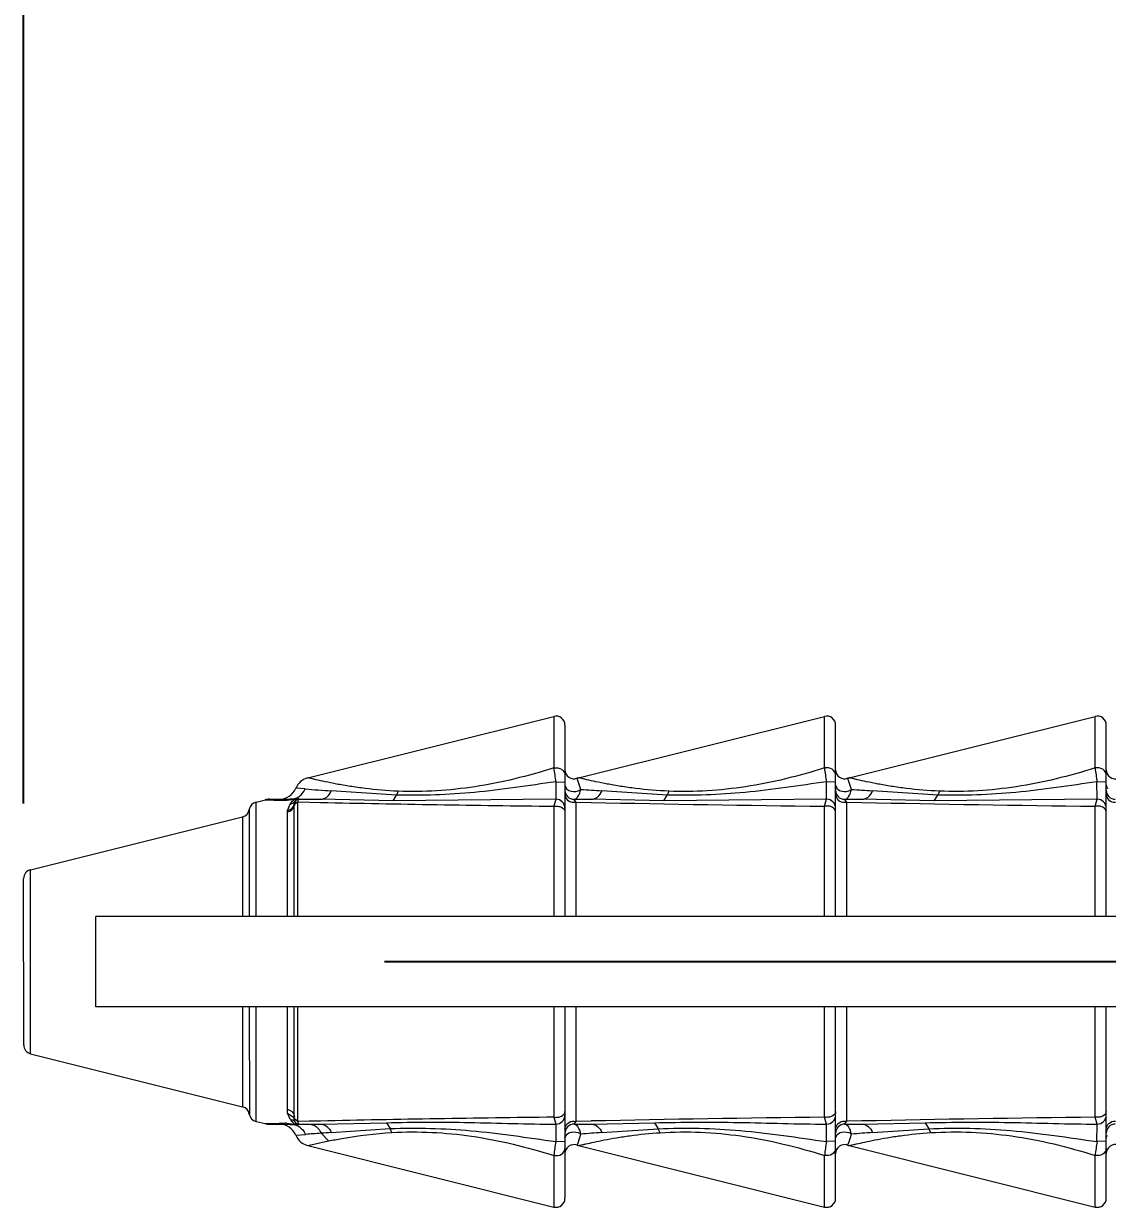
# Model space of a CAD drawing. Extents: x 8886 to 9306, y -19565 to -18971.
# Drawn here: x 8908.77 to 8917.78, y -19202.84 to -19193 of the extents above; entities that cross this region are included whole.
import ezdxf

# ---------------------------------------------------------------- set-up
doc = ezdxf.new("R2010")
doc.units = 0
doc.header["$MEASUREMENT"] = 0
doc.linetypes.add('CENTER', pattern=[47.5, 22, -8.5, 8.5, -8.5])
doc.linetypes.add('HIDDEN2', pattern=[4.7625, 3.175, -1.5875])
doc.layers.get('DEFPOINTS').update_dxf_attribs({"linetype": 'CONTINUOUS'})
doc.layers.add('02___PRT_ALL_AXES', color=7, linetype='CONTINUOUS')
doc.layers.add('1', color=4, linetype='HIDDEN2', lineweight=13)
doc.layers.add('5', color=2, linetype='CONTINUOUS', lineweight=9)
doc.styles.get("Standard").update_dxf_attribs({"font": ''})
doc.styles.get('Standard').set_extended_font_data('Gulim')
doc.dimstyles.new('ISO-25', dxfattribs={"dimtxt": 2.5, "dimasz": 2.5, "dimexe": 1.25, "dimexo": 0.625, "dimtad": 1, "dimtxsty": 'Standard', "dimcen": 2.5, "dimadec": 0, "dimazin": 0, "dimtfac": 1, "dimtmove": 0, "dimatfit": 3, "dimfxl": 1, "dimarcsym": 0})

# ---------------------------------------------------------------- blocks, each defined once
blk = doc.blocks.new('*D7')
at = {"layer": '5', "color": 0, "lineweight": -2, "transparency": 16777216}
for p, q in [((8908.7704, -19199.4812), (8908.7704, -19187.0014)), ((8932.7701, -19198.0629), (8932.7701, -19187.0014)), ((8912.7704, -19188.2514), (8928.7701, -19188.2514))]:
    blk.add_line(p, q, dxfattribs=at)
at = {"layer": '5', "color": 0, "transparency": 16777216}
for points in [[(8912.7704, -19187.5847), (8912.7704, -19188.9181), (8908.7704, -19188.2514)], [(8928.7701, -19187.5847), (8928.7701, -19188.9181), (8932.7701, -19188.2514)]]:
    blk.add_solid(points, dxfattribs=at)
at = {"layer": 'DEFPOINTS', "color": 0, "transparency": 16777216}
for p in [(8932.7701, -19188.2514), (8932.7701, -19198.6879), (8908.7704, -19200.1062)]:
    blk.add_point(p, dxfattribs=at)
at = {"layer": '5', "color": 0, "transparency": 16777216, "insert": (8920.7703, -19185.5758), "char_height": 4, "attachment_point": 5}
blk.add_mtext('32', dxfattribs=at)

msp = doc.modelspace()

# ---------------------------------------------------------------- linework, layer by layer
at = {"layer": '02___PRT_ALL_AXES', "color": 1, "linetype": 'CENTER'}
msp.add_line((8950.7705, -19200.7976), (8909.5205, -19200.7976), dxfattribs=at)
at = {"layer": '1', "color": 7, "linetype": 'Continuous'}
for p, q in [((8911.134, -19199.2691), (8913.1772, -19198.7582)), ((8913.1772, -19198.7582), (8913.1772, -19199.1873)), ((8913.384, -19199.269), (8915.4272, -19198.7582)), ((8915.4272, -19199.1873), (8915.4272, -19198.7582)), ((8915.634, -19199.269), (8917.6772, -19198.7581)), ((8917.6772, -19199.1872), (8917.6772, -19198.7581)), ((8913.2704, -19198.8311), (8913.2705, -19200.4224)), ((8915.5205, -19200.4224), (8915.5204, -19198.8309)), ((8917.7705, -19200.4223), (8917.7704, -19198.8308)), ((8913.1932, -19199.3023), (8913.1952, -19199.4474)), ((8913.1932, -19199.3023), (8913.2704, -19199.3047)), ((8913.4021, -19199.3649), (8913.3709, -19199.2738)), ((8915.4452, -19199.4474), (8915.4432, -19199.3022)), ((8915.5204, -19199.3046), (8915.4432, -19199.3022)), ((8915.6521, -19199.3648), (8915.6209, -19199.2738)), ((8917.6952, -19199.4473), (8917.6932, -19199.3021)), ((8917.7704, -19199.3045), (8917.6932, -19199.3021)), ((8911.111, -19199.3619), (8911.0323, -19199.3561)), ((8911.8689, -19199.4122), (8911.3272, -19199.3771)), ((8911.883, -19199.3801), (8911.8689, -19199.4122)), ((8913.2704, -19199.3312), (8913.2791, -19199.3552)), ((8913.2812, -19199.3578), (8913.3031, -19199.3737)), ((8914.1189, -19199.4121), (8913.5772, -19199.377)), ((8914.133, -19199.38), (8914.1189, -19199.4121)), ((8915.5204, -19199.3311), (8915.5291, -19199.3551)), ((8915.5312, -19199.3577), (8915.5531, -19199.3736)), ((8916.3689, -19199.412), (8915.8272, -19199.377)), ((8916.383, -19199.38), (8916.3689, -19199.412)), ((8917.7704, -19199.331), (8917.7791, -19199.3551)), ((8910.7022, -19199.4708), (8910.7803, -19199.4513)), ((8910.7023, -19200.4225), (8910.7022, -19199.4708)), ((8910.7775, -19199.452), (8910.8048, -19199.4528)), ((8910.8048, -19199.4528), (8910.85, -19199.4542)), ((8910.8139, -19199.4475), (8910.9405, -19199.4475)), ((8910.85, -19199.4542), (8910.8933, -19199.4554)), ((8910.8933, -19199.4554), (8910.9041, -19199.4557)), ((8910.9041, -19199.4557), (8910.9282, -19199.4484)), ((8910.9041, -19199.4557), (8910.9526, -19199.4554)), ((8910.9405, -19199.4475), (8911.0244, -19199.4414)), ((8910.9616, -19199.455), (8911.0185, -19199.4475)), ((8910.9641, -19199.5401), (8910.9848, -19199.4875)), ((8910.9848, -19199.4875), (8911.006, -19199.4634)), ((8910.9848, -19199.4875), (8911.0083, -19199.48)), ((8911.0117, -19199.4579), (8911.0238, -19199.4473)), ((8911.0161, -19199.4749), (8911.0275, -19199.4631)), ((8911.019, -19199.5009), (8911.0206, -19199.4874)), ((8911.0205, -19200.4225), (8911.0204, -19199.4875)), ((8911.0235, -19199.4882), (8911.0204, -19199.5013)), ((8911.0488, -19199.4693), (8911.0235, -19199.4882)), ((8911.0244, -19199.4414), (8911.0336, -19199.4393)), ((8911.026, -19199.4456), (8911.0339, -19199.4419)), ((8911.0313, -19199.4575), (8911.0437, -19199.4385)), ((8911.0579, -19199.4475), (8911.0464, -19199.4382)), ((8911.0488, -19199.4693), (8911.0515, -19199.4579)), ((8911.0489, -19200.4225), (8911.0488, -19199.4693)), ((8911.0488, -19199.4693), (8911.0572, -19199.4695)), ((8911.0515, -19199.4579), (8911.0579, -19199.4475)), ((8911.0572, -19199.4695), (8911.2381, -19199.4736)), ((8911.0579, -19199.4475), (8911.2411, -19199.4475)), ((8911.841, -19199.4607), (8911.2411, -19199.4475)), ((8911.841, -19199.4607), (8911.8689, -19199.4122)), ((8913.1952, -19199.4474), (8911.841, -19199.4607)), ((8913.1952, -19199.4474), (8913.1772, -19199.5052)), ((8913.1772, -19199.5052), (8913.1773, -19200.4224)), ((8913.3454, -19199.4474), (8913.4911, -19199.4474)), ((8913.3636, -19199.4707), (8913.3454, -19199.4474)), ((8913.3458, -19199.4726), (8913.3636, -19199.4707)), ((8913.3636, -19200.4224), (8913.3636, -19199.4707)), ((8913.3636, -19199.4707), (8913.4887, -19199.4735)), ((8914.091, -19199.4606), (8913.4911, -19199.4474)), ((8914.091, -19199.4606), (8914.1189, -19199.4121)), ((8915.4452, -19199.4474), (8914.091, -19199.4606)), ((8915.4272, -19199.5051), (8915.4452, -19199.4474)), ((8915.4273, -19200.4224), (8915.4272, -19199.5051)), ((8915.5954, -19199.4474), (8915.7411, -19199.4474)), ((8915.6136, -19199.4706), (8915.5954, -19199.4474)), ((8915.5958, -19199.4725), (8915.6136, -19199.4706)), ((8915.6136, -19200.4224), (8915.6136, -19199.4706)), ((8915.6136, -19199.4706), (8915.7387, -19199.4734)), ((8916.341, -19199.4606), (8915.7411, -19199.4474)), ((8916.341, -19199.4606), (8916.3689, -19199.412)), ((8917.6952, -19199.4473), (8916.341, -19199.4606)), ((8917.6772, -19199.5051), (8917.6952, -19199.4473)), ((8917.6773, -19200.4223), (8917.6772, -19199.5051)), ((8908.8273, -19200.0334), (8910.5905, -19199.5925)), ((8910.5905, -19199.5925), (8910.5906, -19200.4225)), ((8910.6464, -19199.5317), (8910.6464, -19200.4225)), ((8910.9636, -19199.5525), (8910.9641, -19199.5401)), ((8910.9638, -19200.4225), (8910.9636, -19199.5525)), ((8908.8273, -19201.5618), (8908.8273, -19200.0334)), ((8908.7705, -19201.489), (8908.7704, -19200.1062)), ((8925.8705, -19200.422), (8909.3705, -19200.4226)), ((8909.3705, -19201.1726), (8909.3705, -19200.4226)), ((8925.8705, -19201.172), (8909.3705, -19201.1726)), ((8910.5906, -19201.1725), (8910.5906, -19202.0025)), ((8910.6464, -19201.1725), (8910.6465, -19202.0634)), ((8910.7023, -19202.1242), (8910.7023, -19201.1725)), ((8910.9639, -19202.0244), (8910.9638, -19201.1725)), ((8911.0205, -19202.0937), (8911.0205, -19201.1725)), ((8911.0489, -19202.1258), (8911.0489, -19201.1725)), ((8913.1773, -19201.1724), (8913.1773, -19202.0897)), ((8913.2705, -19201.1724), (8913.2705, -19202.7638)), ((8913.3637, -19202.1242), (8913.3637, -19201.1724)), ((8915.4273, -19202.0896), (8915.4273, -19201.1724)), ((8915.5205, -19202.7638), (8915.5205, -19201.1724)), ((8915.6137, -19202.1241), (8915.6137, -19201.1724)), ((8917.6773, -19202.0895), (8917.6773, -19201.1723)), ((8917.7705, -19202.7637), (8917.7705, -19201.1723)), ((8908.8273, -19201.5618), (8910.5906, -19202.0025)), ((8910.9642, -19202.0549), (8910.9639, -19202.0244)), ((8910.9642, -19202.0549), (8911.0138, -19202.0907)), ((8910.9849, -19202.1075), (8910.9642, -19202.0549)), ((8910.7023, -19202.1242), (8910.7778, -19202.1431)), ((8910.7776, -19202.143), (8910.8396, -19202.1412)), ((8910.814, -19202.1475), (8910.9408, -19202.1475)), ((8910.8396, -19202.1412), (8910.8931, -19202.1396)), ((8910.8931, -19202.1396), (8910.9044, -19202.1393)), ((8910.9408, -19202.1475), (8910.9044, -19202.1393)), ((8910.9044, -19202.1393), (8910.9512, -19202.1395)), ((8910.9408, -19202.1475), (8911.0246, -19202.1535)), ((8910.9595, -19202.1399), (8911.019, -19202.1476)), ((8910.9849, -19202.1075), (8911.0084, -19202.115)), ((8911.026, -19202.1493), (8911.005, -19202.1305)), ((8911.0162, -19202.1201), (8911.0276, -19202.1319)), ((8911.0236, -19202.1069), (8911.0205, -19202.0938)), ((8911.0489, -19202.1258), (8911.0236, -19202.1069)), ((8911.0246, -19202.1535), (8911.0404, -19202.1573)), ((8911.026, -19202.1493), (8911.0355, -19202.1537)), ((8911.0335, -19202.1407), (8911.0291, -19202.1341)), ((8911.0457, -19202.1582), (8911.0335, -19202.1407)), ((8911.0405, -19202.1562), (8911.0453, -19202.1582)), ((8911.0457, -19202.1582), (8911.0526, -19202.1497)), ((8911.0573, -19202.1256), (8911.0489, -19202.1258)), ((8911.058, -19202.1475), (8911.0489, -19202.1258)), ((8911.1432, -19202.1236), (8911.0573, -19202.1256)), ((8911.058, -19202.1475), (8911.2412, -19202.1475)), ((8911.2382, -19202.1214), (8911.1432, -19202.1236)), ((8911.1456, -19202.1475), (8911.1844, -19202.1567)), ((8911.2412, -19202.1475), (8911.7861, -19202.1354)), ((8911.7861, -19202.1354), (8911.8163, -19202.1846)), ((8913.1773, -19202.0897), (8913.1953, -19202.1474)), ((8913.1953, -19202.1474), (8913.1933, -19202.2926)), ((8913.3455, -19202.1474), (8913.3637, -19202.1242)), ((8913.3455, -19202.1474), (8913.4912, -19202.1474)), ((8913.3459, -19202.1222), (8913.3637, -19202.1242)), ((8913.4888, -19202.1214), (8913.3637, -19202.1242)), ((8913.4912, -19202.1474), (8914.0144, -19202.1358)), ((8914.0144, -19202.1358), (8914.0456, -19202.1854)), ((8915.4453, -19202.1474), (8915.4273, -19202.0896)), ((8915.4433, -19202.2925), (8915.4453, -19202.1474)), ((8915.5955, -19202.1474), (8915.6137, -19202.1241)), ((8915.5955, -19202.1474), (8915.7412, -19202.1474)), ((8915.5959, -19202.1222), (8915.6137, -19202.1241)), ((8915.7388, -19202.1213), (8915.6137, -19202.1241)), ((8915.7412, -19202.1474), (8916.2644, -19202.1358)), ((8916.2644, -19202.1358), (8916.2956, -19202.1854)), ((8917.6953, -19202.1473), (8917.6773, -19202.0895)), ((8917.6933, -19202.2924), (8917.6953, -19202.1473)), ((8911.0324, -19202.2389), (8911.1128, -19202.233)), ((8911.3052, -19202.2875), (8911.2436, -19202.2235)), ((8911.3273, -19202.2179), (8911.8163, -19202.1846)), ((8911.8319, -19202.2173), (8911.8163, -19202.1846)), ((8913.2705, -19202.2637), (8913.2792, -19202.2396)), ((8913.2813, -19202.2371), (8913.3032, -19202.2211)), ((8913.3806, -19202.3036), (8913.4022, -19202.23)), ((8913.5773, -19202.2178), (8914.0456, -19202.1854)), ((8914.0619, -19202.2184), (8914.0456, -19202.1854)), ((8915.5205, -19202.2636), (8915.5292, -19202.2396)), ((8915.5313, -19202.237), (8915.5532, -19202.2211)), ((8915.6306, -19202.3035), (8915.6522, -19202.2299)), ((8915.8273, -19202.2177), (8916.2956, -19202.1854)), ((8916.3119, -19202.2183), (8916.2956, -19202.1854)), ((8917.7705, -19202.2636), (8917.7792, -19202.2395)), ((8911.1341, -19202.3259), (8911.3052, -19202.2875)), ((8911.1341, -19202.3259), (8913.1773, -19202.8366)), ((8913.1933, -19202.2926), (8913.2705, -19202.2902)), ((8913.3705, -19202.3217), (8913.3806, -19202.3036)), ((8913.3841, -19202.3258), (8915.4273, -19202.8366)), ((8915.5205, -19202.2901), (8915.4433, -19202.2925)), ((8915.6205, -19202.3217), (8915.6306, -19202.3035)), ((8915.6341, -19202.3258), (8917.6773, -19202.8365)), ((8917.7705, -19202.29), (8917.6933, -19202.2924)), ((8913.1773, -19202.4075), (8913.1773, -19202.8366)), ((8915.4273, -19202.8366), (8915.4273, -19202.4075)), ((8917.6773, -19202.8365), (8917.6773, -19202.4074))]:
    msp.add_line(p, q, dxfattribs=at)
for centre, radius, start, end in [((8913.1954, -19198.831), 0.075, 0.0019, 104.03814), ((8915.4454, -19198.8309), 0.075, 0.0019, 104.03814), ((8917.6954, -19198.8308), 0.075, 0.0019, 104.03814), ((8934.2251, -19196.3168), 21.2427, 187.76614, 188.07914), ((8913.3454, -19199.2024), 0.075, 180.0019, 289.47312), ((8943.0597, -19195.3999), 27.8908, 187.80444, 188.04284), ((8915.5954, -19199.2023), 0.075, 180.0019, 289.47312), ((8945.3097, -19195.3998), 27.8908, 187.80444, 188.04284), ((8917.8454, -19199.2023), 0.075, 180.0019, 289.47312), ((8911.1704, -19199.4146), 0.15, 104.03814, 157.02324), ((8913.4204, -19199.4145), 0.15, 104.03814, 109.47313), ((8915.6704, -19199.4145), 0.15, 104.03814, 109.47313), ((8910.8942, -19199.2975), 0.15, 270.0019, 337.02324), ((8912.6991, -19178.2833), 21.1384, 265.69154, 266.27897), ((8913.3454, -19199.3724), 0.075, 180.0019, 270.00191), ((8913.3185, -19199.3249), 0.0497, 217.47927, 221.28693), ((8914.8379, -19179.9384), 19.4795, 265.77298, 266.28928), ((8915.5954, -19199.3724), 0.075, 180.0019, 270.00193), ((8915.5685, -19199.3249), 0.0497, 217.47936, 221.28692), ((8917.0883, -19179.9319), 19.486, 265.77311, 266.28924), ((8917.8454, -19199.3723), 0.075, 180.0019, 270.00194), ((8917.8185, -19199.3248), 0.0497, 217.47935, 221.28691), ((8910.7204, -19199.5436), 0.075, 104.03814, 170.85566), ((8910.8139, -19199.5975), 0.15, 90.0019, 104.02791), ((8910.9405, -19199.5308), 0.0833, 90.01833, 98.52662), ((8910.9286, -19198.9119), 0.5441, 272.53104, 273.47713), ((8911.1866, -19199.6452), 0.2563, 133.03028, 134.82553), ((8910.9796, -19199.4278), 0.0596, 298.8318, 307.77713), ((8910.9588, -19199.4753), 0.0621, 336.74693, 349.06355), ((8910.9722, -19199.2442), 0.2085, 282.8252, 284.19886), ((8910.9613, -19199.4758), 0.0596, 349.10995, 354.5687), ((8911.0579, -19199.485), 0.0375, 90.0019, 174.58301), ((8910.977, -19199.2632), 0.1889, 284.20819, 285.0349), ((8911.1324, -19199.582), 0.1729, 127.96759, 128.87297), ((8910.9879, -19199.3209), 0.1269, 291.09529, 298.84524), ((8910.726, -19198.186), 1.2905, 283.79023, 284.06433), ((8910.3142, -19197.9282), 1.676, 295.42738, 295.74216), ((8911.153, -19199.8899), 0.4661, 103.70339, 104.07888), ((8911.0611, -19199.4509), 0.0214, 137.35612, 140.92823), ((8911.0934, -19199.4082), 0.0557, 210.44943, 212.56298), ((8915.2525, -19013.0473), 186.4694, 268.766435, 269.362341), ((8913.1955, -19199.5224), 0.075, 359.98511, 90.1786), ((8917.5096, -19012.5827), 186.9341, 268.767502, 269.361742), ((8915.4455, -19199.5223), 0.075, 359.98511, 90.17767), ((8919.7596, -19012.5826), 186.9341, 268.767502, 269.361742), ((8917.6955, -19199.5223), 0.075, 359.98511, 90.17767), ((8910.5723, -19199.5197), 0.075, 284.03814, 350.85566), ((8908.8454, -19200.1061), 0.075, 104.03814, 180.0019), ((8908.8455, -19201.489), 0.075, 180.0019, 255.96566), ((8910.5724, -19202.0753), 0.075, 9.14814, 75.96566), ((8910.7205, -19202.0515), 0.075, 189.14814, 255.96566), ((8910.814, -19201.9975), 0.15, 255.96568, 270.0019), ((8910.8943, -19202.2975), 0.15, 22.98056, 90.0019), ((8910.9284, -19202.6931), 0.554, 86.77927, 87.63938), ((8911.1434, -19201.9882), 0.1983, 216.96614, 220.87273), ((8911.166, -19201.969), 0.2281, 220.81393, 222.36134), ((8911.1797, -19201.9565), 0.2466, 222.3681, 224.90412), ((8910.9797, -19202.1672), 0.0596, 52.24171, 61.18238), ((8910.958, -19202.1201), 0.0631, 23.2354, 27.71386), ((8910.9589, -19202.1197), 0.0621, 10.82725, 23.25847), ((8910.9725, -19202.3507), 0.2084, 75.85518, 77.11776), ((8910.9614, -19202.1192), 0.0596, 5.42542, 10.77889), ((8909.1975, -19202.0918), 1.823, 359.70757, 359.9957), ((8911.058, -19202.11), 0.0375, 185.41986, 270.0019), ((8910.9771, -19202.3326), 0.1897, 75.03118, 75.84787), ((8910.8976, -19202.2254), 0.1601, 34.77442, 35.73395), ((8911.0999, -19202.1906), 0.0632, 149.08899, 150.7333), ((8910.9898, -19202.2737), 0.1265, 62.27405, 64.25181), ((8915.7538, -19418.3663), 216.292, 90.682522, 91.196265), ((8913.1955, -19202.0725), 0.075, 269.82588, 0.01869), ((8913.3455, -19202.2224), 0.075, 90.0019, 180.0019), ((8918.0069, -19418.5709), 216.4967, 90.682702, 91.195799), ((8915.4455, -19202.0724), 0.075, 269.82597, 0.01869), ((8915.5955, -19202.2224), 0.075, 90.0019, 180.0019), ((8920.2569, -19418.5708), 216.4967, 90.682702, 91.195799), ((8917.6955, -19202.0723), 0.075, 269.82597, 0.01869), ((8917.8455, -19202.2223), 0.075, 90.0019, 180.0019), ((8911.1705, -19202.1804), 0.15, 202.98057, 255.96566), ((8913.2642, -19231.09), 28.9371, 94.00404, 94.2638), ((8912.4742, -19219.9083), 17.7275, 93.70949, 93.98061), ((8913.3187, -19202.2699), 0.0497, 138.74312, 142.49402), ((8915.0067, -19224.0687), 21.8977, 93.74283, 94.20213), ((8915.5687, -19202.2698), 0.0497, 138.743, 142.49378), ((8917.2599, -19224.1143), 21.9434, 93.74324, 94.20158), ((8940.3194, -19206.1244), 27.3954, 171.95964, 172.20235), ((8913.3455, -19202.3924), 0.075, 70.53068, 180.0019), ((8913.4205, -19202.1803), 0.15, 250.53068, 255.96566), ((8935.9836, -19205.2082), 20.7461, 171.92081, 172.24131), ((8915.5955, -19202.3924), 0.075, 70.53068, 180.0019), ((8915.6705, -19202.1802), 0.15, 250.53068, 255.96566), ((8938.2336, -19205.2081), 20.7461, 171.92081, 172.24131), ((8917.8455, -19202.3923), 0.075, 70.53068, 180.0019), ((8913.1955, -19202.7639), 0.075, 255.96566, 0.0019), ((8915.4455, -19202.7638), 0.075, 255.96566, 0.0019), ((8917.6955, -19202.7637), 0.075, 255.96566, 0.0019)]:
    msp.add_arc(centre, radius, start, end, dxfattribs=at)
for points, knots in [([(8913.1772, -19199.1873), (8912.9629, -19199.2544), (8912.5364, -19199.3612), (8912.0961, -19199.3887), (8911.8829, -19199.3802)], [0, 0, 0, 0, 0.51277, 1, 1, 1, 1]), ([(8913.1772, -19199.1873), (8913.1986, -19199.1831), (8913.2425, -19199.1875), (8913.2704, -19199.2265), (8913.2704, -19199.2448)], [0, 0, 0, 0, 0.543179, 1, 1, 1, 1]), ([(8915.4272, -19199.1873), (8915.213, -19199.2543), (8914.7864, -19199.3611), (8914.3461, -19199.3887), (8914.1329, -19199.3801)], [0, 0, 0, 0, 0.512746, 1, 1, 1, 1]), ([(8915.5204, -19199.2447), (8915.5204, -19199.2264), (8915.4925, -19199.1875), (8915.4486, -19199.183), (8915.4272, -19199.1873)], [0, 0, 0, 0, 0.456821, 1, 1, 1, 1]), ([(8917.6772, -19199.1872), (8917.463, -19199.2543), (8917.0364, -19199.361), (8916.5961, -19199.3886), (8916.3829, -19199.38)], [0, 0, 0, 0, 0.512746, 1, 1, 1, 1]), ([(8917.7704, -19199.2446), (8917.7704, -19199.2263), (8917.7425, -19199.1874), (8917.6986, -19199.183), (8917.6772, -19199.1872)], [0, 0, 0, 0, 0.456821, 1, 1, 1, 1]), ([(8911.8829, -19199.3802), (8911.7911, -19199.3765), (8911.6576, -19199.3654), (8911.4876, -19199.3413), (8911.3769, -19199.322), (8911.2824, -19199.3031), (8911.2159, -19199.2882), (8911.1744, -19199.2789), (8911.1539, -19199.2736), (8911.1411, -19199.2713), (8911.1355, -19199.2691), (8911.134, -19199.2691)], [0, 0, 0, 0, 0.363693, 0.529141, 0.679059, 0.808382, 0.910339, 0.948518, 0.976754, 0.994126, 1, 1, 1, 1]), ([(8913.1932, -19199.3023), (8912.9683, -19199.3341), (8912.5298, -19199.4024), (8912.0851, -19199.4187), (8911.8689, -19199.4122)], [0, 0, 0, 0, 0.512254, 1, 1, 1, 1]), ([(8914.1329, -19199.3801), (8914.0411, -19199.3764), (8913.9076, -19199.3653), (8913.7376, -19199.3413), (8913.6269, -19199.3219), (8913.5324, -19199.303), (8913.4659, -19199.2882), (8913.4244, -19199.2788), (8913.4039, -19199.2735), (8913.3911, -19199.2713), (8913.3855, -19199.269), (8913.384, -19199.269)], [0, 0, 0, 0, 0.363693, 0.529141, 0.679059, 0.808383, 0.91034, 0.948519, 0.976754, 0.994126, 1, 1, 1, 1]), ([(8915.4432, -19199.3022), (8915.2183, -19199.334), (8914.7798, -19199.4024), (8914.3351, -19199.4186), (8914.1189, -19199.4121)], [0, 0, 0, 0, 0.512253, 1, 1, 1, 1]), ([(8916.3829, -19199.38), (8916.2911, -19199.3763), (8916.1576, -19199.3652), (8915.9876, -19199.3412), (8915.8769, -19199.3219), (8915.7824, -19199.303), (8915.7159, -19199.2881), (8915.6744, -19199.2787), (8915.6539, -19199.2734), (8915.6411, -19199.2712), (8915.6355, -19199.2689), (8915.634, -19199.269)], [0, 0, 0, 0, 0.363693, 0.529141, 0.679059, 0.808383, 0.91034, 0.948519, 0.976754, 0.994126, 1, 1, 1, 1]), ([(8917.6932, -19199.3021), (8917.4683, -19199.3339), (8917.0298, -19199.4023), (8916.5851, -19199.4185), (8916.3689, -19199.412)], [0, 0, 0, 0, 0.512253, 1, 1, 1, 1]), ([(8911.0491, -19199.4321), (8911.0696, -19199.4208), (8911.0934, -19199.3974), (8911.1079, -19199.3694), (8911.111, -19199.3619)], [0, 0, 0, 0, 0.741748, 1, 1, 1, 1]), ([(8911.2411, -19199.4475), (8911.2587, -19199.4475), (8911.2975, -19199.4308), (8911.319, -19199.3966), (8911.3272, -19199.3771)], [0, 0, 0, 0, 0.453579, 1, 1, 1, 1]), ([(8913.2704, -19199.4073), (8913.2704, -19199.4244), (8913.2891, -19199.4611), (8913.3269, -19199.4727), (8913.3458, -19199.4726)], [0, 0, 0, 0, 0.475547, 1, 1, 1, 1]), ([(8913.3031, -19199.3737), (8913.3266, -19199.3847), (8913.3654, -19199.3859), (8913.3958, -19199.3699), (8913.4021, -19199.3649)], [0, 0, 0, 0, 0.763084, 1, 1, 1, 1]), ([(8913.3454, -19199.4474), (8913.358, -19199.4474), (8913.3877, -19199.4194), (8913.3972, -19199.3866), (8913.4021, -19199.3649)], [0, 0, 0, 0, 0.361329, 1, 1, 1, 1]), ([(8913.4911, -19199.4474), (8913.5087, -19199.4474), (8913.5475, -19199.4307), (8913.569, -19199.3965), (8913.5772, -19199.377)], [0, 0, 0, 0, 0.453579, 1, 1, 1, 1]), ([(8915.5204, -19199.4072), (8915.5204, -19199.4243), (8915.5391, -19199.461), (8915.5769, -19199.4726), (8915.5958, -19199.4725)], [0, 0, 0, 0, 0.475547, 1, 1, 1, 1]), ([(8915.5531, -19199.3736), (8915.5766, -19199.3846), (8915.6154, -19199.3859), (8915.6458, -19199.3698), (8915.6521, -19199.3648)], [0, 0, 0, 0, 0.763084, 1, 1, 1, 1]), ([(8915.5954, -19199.4474), (8915.608, -19199.4474), (8915.6377, -19199.4193), (8915.6472, -19199.3865), (8915.6521, -19199.3648)], [0, 0, 0, 0, 0.361333, 1, 1, 1, 1]), ([(8915.7411, -19199.4474), (8915.7587, -19199.4474), (8915.7975, -19199.4306), (8915.819, -19199.3964), (8915.8272, -19199.377)], [0, 0, 0, 0, 0.453579, 1, 1, 1, 1]), ([(8917.7704, -19199.4072), (8917.7704, -19199.4243), (8917.7891, -19199.4609), (8917.8269, -19199.4726), (8917.8458, -19199.4725)], [0, 0, 0, 0, 0.475547, 1, 1, 1, 1]), ([(8910.9638, -19199.5525), (8910.977, -19199.5496), (8911.0018, -19199.5373), (8911.0162, -19199.5133), (8911.019, -19199.5009)], [0, 0, 0, 0, 0.514717, 1, 1, 1, 1]), ([(8910.9641, -19199.5401), (8910.9699, -19199.5389), (8910.9912, -19199.5322), (8911.0094, -19199.515), (8911.0159, -19199.4998)], [0, 0, 0, 0, 0.262306, 1, 1, 1, 1]), ([(8911.0204, -19199.4875), (8911.0204, -19199.4867), (8911.0204, -19199.4852), (8911.0205, -19199.4838), (8911.0205, -19199.4831)], [0, 0, 0, 0, 0.539568, 1, 1, 1, 1]), ([(8911.0205, -19199.4831), (8911.0205, -19199.4828), (8911.0205, -19199.4823), (8911.0206, -19199.4817), (8911.0206, -19199.4815)], [0, 0, 0, 0, 0.522073, 1, 1, 1, 1]), ([(8911.0249, -19199.4425), (8911.0248, -19199.4423), (8911.0246, -19199.442), (8911.0245, -19199.4416), (8911.0244, -19199.4414)], [0, 0, 0, 0, 0.540913, 1, 1, 1, 1]), ([(8911.026, -19199.4456), (8911.0258, -19199.445), (8911.0254, -19199.444), (8911.025, -19199.4429), (8911.0249, -19199.4425)], [0, 0, 0, 0, 0.554402, 1, 1, 1, 1]), ([(8911.0339, -19199.4419), (8911.0338, -19199.4416), (8911.0337, -19199.441), (8911.0337, -19199.4403), (8911.0337, -19199.4401)], [0, 0, 0, 0, 0.552588, 1, 1, 1, 1]), ([(8911.0422, -19199.438), (8911.0427, -19199.4377), (8911.0438, -19199.4372), (8911.0448, -19199.4367), (8911.0453, -19199.4364)], [0, 0, 0, 0, 0.501452, 1, 1, 1, 1]), ([(8911.0426, -19199.4371), (8911.043, -19199.437), (8911.044, -19199.4368), (8911.0449, -19199.4365), (8911.0453, -19199.4364)], [0, 0, 0, 0, 0.509289, 1, 1, 1, 1]), ([(8911.0437, -19199.4385), (8911.0438, -19199.4383), (8911.0441, -19199.438), (8911.0443, -19199.4376), (8911.0445, -19199.4374)], [0, 0, 0, 0, 0.492789, 1, 1, 1, 1]), ([(8913.1772, -19199.5052), (8913.1883, -19199.5035), (8913.2107, -19199.5035), (8913.2467, -19199.5123), (8913.2704, -19199.5356), (8913.2704, -19199.5513)], [0, 0, 0, 0, 0.29886, 0.581353, 1, 1, 1, 1]), ([(8915.5204, -19199.5513), (8915.5204, -19199.5355), (8915.4967, -19199.5122), (8915.4607, -19199.5034), (8915.4383, -19199.5034), (8915.4272, -19199.5051)], [0, 0, 0, 0, 0.418647, 0.70114, 1, 1, 1, 1]), ([(8917.7704, -19199.5512), (8917.7704, -19199.5354), (8917.7467, -19199.5121), (8917.7107, -19199.5033), (8917.6883, -19199.5033), (8917.6772, -19199.5051)], [0, 0, 0, 0, 0.418647, 0.70114, 1, 1, 1, 1]), ([(8910.9639, -19202.0244), (8910.9792, -19202.0278), (8911.0081, -19202.043), (8911.0206, -19202.074), (8911.0207, -19202.0885)], [0, 0, 0, 0, 0.519135, 1, 1, 1, 1]), ([(8913.1773, -19202.0897), (8913.1884, -19202.0914), (8913.2108, -19202.0914), (8913.2468, -19202.0826), (8913.2705, -19202.0593), (8913.2705, -19202.0435)], [0, 0, 0, 0, 0.29886, 0.581353, 1, 1, 1, 1]), ([(8915.5205, -19202.0435), (8915.5205, -19202.0592), (8915.4968, -19202.0825), (8915.4608, -19202.0913), (8915.4384, -19202.0913), (8915.4273, -19202.0896)], [0, 0, 0, 0, 0.418647, 0.70114, 1, 1, 1, 1]), ([(8917.7705, -19202.0434), (8917.7705, -19202.0592), (8917.7468, -19202.0824), (8917.7108, -19202.0912), (8917.6884, -19202.0913), (8917.6773, -19202.0895)], [0, 0, 0, 0, 0.418647, 0.70114, 1, 1, 1, 1]), ([(8911.0246, -19202.1535), (8911.0248, -19202.153), (8911.0253, -19202.1516), (8911.0258, -19202.1502), (8911.026, -19202.1493)], [0, 0, 0, 0, 0.407393, 1, 1, 1, 1]), ([(8911.0355, -19202.1537), (8911.0364, -19202.1542), (8911.038, -19202.155), (8911.0397, -19202.1558), (8911.0405, -19202.1562)], [0, 0, 0, 0, 0.495181, 1, 1, 1, 1]), ([(8911.0404, -19202.1573), (8911.0412, -19202.1575), (8911.0429, -19202.1579), (8911.0446, -19202.1583), (8911.0455, -19202.1585)], [0, 0, 0, 0, 0.511188, 1, 1, 1, 1]), ([(8911.0487, -19202.1617), (8911.0698, -19202.1728), (8911.0945, -19202.1966), (8911.1094, -19202.2253), (8911.1127, -19202.233)], [0, 0, 0, 0, 0.741235, 1, 1, 1, 1]), ([(8911.1844, -19202.1567), (8911.1908, -19202.1598), (8911.2164, -19202.176), (8911.2346, -19202.2023), (8911.2436, -19202.2235)], [0, 0, 0, 0, 0.233648, 1, 1, 1, 1]), ([(8911.2412, -19202.1475), (8911.2588, -19202.1475), (8911.2976, -19202.1642), (8911.3191, -19202.1984), (8911.3273, -19202.2179)], [0, 0, 0, 0, 0.453587, 1, 1, 1, 1]), ([(8911.7861, -19202.1354), (8912.0165, -19202.1302), (8912.4865, -19202.1289), (8912.956, -19202.1471), (8913.1953, -19202.1474)], [0, 0, 0, 0, 0.490666, 1, 1, 1, 1]), ([(8913.2705, -19202.1876), (8913.2705, -19202.1705), (8913.2892, -19202.1338), (8913.327, -19202.1222), (8913.3459, -19202.1222)], [0, 0, 0, 0, 0.475546, 1, 1, 1, 1]), ([(8913.4022, -19202.23), (8913.3973, -19202.2083), (8913.3878, -19202.1755), (8913.3581, -19202.1474), (8913.3455, -19202.1474)], [0, 0, 0, 0, 0.638661, 1, 1, 1, 1]), ([(8913.4912, -19202.1474), (8913.5088, -19202.1474), (8913.5476, -19202.1641), (8913.569, -19202.1983), (8913.5773, -19202.2178)], [0, 0, 0, 0, 0.453585, 1, 1, 1, 1]), ([(8914.0144, -19202.1358), (8914.2483, -19202.1304), (8914.7254, -19202.1283), (8915.2022, -19202.147), (8915.4453, -19202.1474)], [0, 0, 0, 0, 0.49043, 1, 1, 1, 1]), ([(8915.5205, -19202.1875), (8915.5205, -19202.1704), (8915.5392, -19202.1337), (8915.577, -19202.1221), (8915.5959, -19202.1222)], [0, 0, 0, 0, 0.475546, 1, 1, 1, 1]), ([(8915.6522, -19202.2299), (8915.6473, -19202.2082), (8915.6378, -19202.1754), (8915.6081, -19202.1474), (8915.5955, -19202.1474)], [0, 0, 0, 0, 0.638655, 1, 1, 1, 1]), ([(8915.7412, -19202.1474), (8915.7588, -19202.1474), (8915.7976, -19202.1641), (8915.819, -19202.1983), (8915.8273, -19202.2177)], [0, 0, 0, 0, 0.453585, 1, 1, 1, 1]), ([(8916.2644, -19202.1358), (8916.4983, -19202.1303), (8916.9754, -19202.1283), (8917.4522, -19202.147), (8917.6953, -19202.1473)], [0, 0, 0, 0, 0.49043, 1, 1, 1, 1]), ([(8917.7705, -19202.1874), (8917.7705, -19202.1703), (8917.7892, -19202.1337), (8917.827, -19202.122), (8917.8459, -19202.1221)], [0, 0, 0, 0, 0.475546, 1, 1, 1, 1]), ([(8911.3052, -19202.2875), (8911.342, -19202.28), (8911.516, -19202.2465), (8911.6925, -19202.2251), (8911.832, -19202.2173)], [0, 0, 0, 0, 0.211688, 1, 1, 1, 1]), ([(8911.8163, -19202.1846), (8912.0405, -19202.1757), (8912.5031, -19202.1884), (8912.959, -19202.2595), (8913.1933, -19202.2926)], [0, 0, 0, 0, 0.486647, 1, 1, 1, 1]), ([(8911.832, -19202.2173), (8912.0526, -19202.2049), (8912.5105, -19202.2278), (8912.9541, -19202.3377), (8913.1773, -19202.4075)], [0, 0, 0, 0, 0.485735, 1, 1, 1, 1]), ([(8913.3032, -19202.2211), (8913.3267, -19202.2101), (8913.3655, -19202.2089), (8913.3959, -19202.225), (8913.4022, -19202.23)], [0, 0, 0, 0, 0.763069, 1, 1, 1, 1]), ([(8913.3841, -19202.3258), (8913.3855, -19202.3258), (8913.3904, -19202.3239), (8913.4017, -19202.3219), (8913.4199, -19202.3172), (8913.4568, -19202.3088), (8913.5163, -19202.2953), (8913.6012, -19202.2779), (8913.7014, -19202.2596), (8913.8561, -19202.2359), (8913.9779, -19202.2236), (8914.0619, -19202.2184)], [0, 0, 0, 0, 0.005733, 0.022634, 0.050208, 0.087616, 0.188099, 0.316481, 0.466261, 0.632439, 1, 1, 1, 1]), ([(8914.0456, -19202.1854), (8914.2729, -19202.1756), (8914.7425, -19202.1867), (8915.2053, -19202.2589), (8915.4433, -19202.2925)], [0, 0, 0, 0, 0.486167, 1, 1, 1, 1]), ([(8914.0619, -19202.2184), (8914.2854, -19202.2045), (8914.7503, -19202.2254), (8915.2006, -19202.3365), (8915.4273, -19202.4075)], [0, 0, 0, 0, 0.485128, 1, 1, 1, 1]), ([(8915.5532, -19202.2211), (8915.5767, -19202.2101), (8915.6155, -19202.2089), (8915.6459, -19202.2249), (8915.6522, -19202.2299)], [0, 0, 0, 0, 0.763069, 1, 1, 1, 1]), ([(8915.6341, -19202.3258), (8915.6355, -19202.3258), (8915.6404, -19202.3238), (8915.6517, -19202.3218), (8915.6699, -19202.3171), (8915.7068, -19202.3087), (8915.7663, -19202.2952), (8915.8512, -19202.2778), (8915.9514, -19202.2595), (8916.1061, -19202.2358), (8916.2279, -19202.2235), (8916.3119, -19202.2183)], [0, 0, 0, 0, 0.005733, 0.022634, 0.050208, 0.087616, 0.188099, 0.316481, 0.466261, 0.632439, 1, 1, 1, 1]), ([(8916.2956, -19202.1854), (8916.5229, -19202.1755), (8916.9925, -19202.1866), (8917.4553, -19202.2588), (8917.6933, -19202.2924)], [0, 0, 0, 0, 0.486167, 1, 1, 1, 1]), ([(8916.3119, -19202.2183), (8916.5354, -19202.2044), (8917.0003, -19202.2254), (8917.4506, -19202.3364), (8917.6773, -19202.4074)], [0, 0, 0, 0, 0.485128, 1, 1, 1, 1]), ([(8913.1773, -19202.4075), (8913.1987, -19202.4118), (8913.2426, -19202.4073), (8913.2705, -19202.3684), (8913.2705, -19202.3501)], [0, 0, 0, 0, 0.543179, 1, 1, 1, 1]), ([(8915.5205, -19202.35), (8915.5205, -19202.3683), (8915.4926, -19202.4073), (8915.4487, -19202.4117), (8915.4273, -19202.4075)], [0, 0, 0, 0, 0.456821, 1, 1, 1, 1]), ([(8917.7705, -19202.3499), (8917.7705, -19202.3682), (8917.7426, -19202.4072), (8917.6987, -19202.4116), (8917.6773, -19202.4074)], [0, 0, 0, 0, 0.456821, 1, 1, 1, 1])]:
    msp.add_open_spline(points, degree=3, knots=knots, dxfattribs=at)
for points in [[(8913.3709, -19199.2738), (8913.3707, -19199.2736), (8913.3706, -19199.2734), (8913.3704, -19199.2731)], [(8915.6209, -19199.2738), (8915.6207, -19199.2735), (8915.6206, -19199.2733), (8915.6204, -19199.2731)], [(8911.0205, -19202.1011), (8911.0205, -19202.1033), (8911.0205, -19202.1055), (8911.0205, -19202.1077)], [(8911.0205, -19202.1077), (8911.0205, -19202.1096), (8911.0205, -19202.1116), (8911.0207, -19202.1135)], [(8911.0526, -19202.1497), (8911.0541, -19202.1485), (8911.0561, -19202.1475), (8911.058, -19202.1475)]]:
    msp.add_open_spline(points, degree=3, dxfattribs=at)

# ---------------------------------------------------------------- dimensions: what is measured, and where the dimension line sits
at = {"layer": '5'}
dim = msp.add_linear_dim(base=(8932.7701, -19188.2514), p1=(8908.7704, -19200.1062), p2=(8932.7701, -19198.6879), dimstyle='ISO-25', override={"dimtxt": 4, "dimasz": 4, "dimdec": 1, "dimlfac": 1.333333, "dimtdec": 1, "dimfxl": 1.25}, dxfattribs=at)
dim.commit()
dim.dimension.update_dxf_attribs({"geometry": '*D7', "text_midpoint": (8920.7703, -19185.5758)})

doc.saveas('drawing.dxf')
